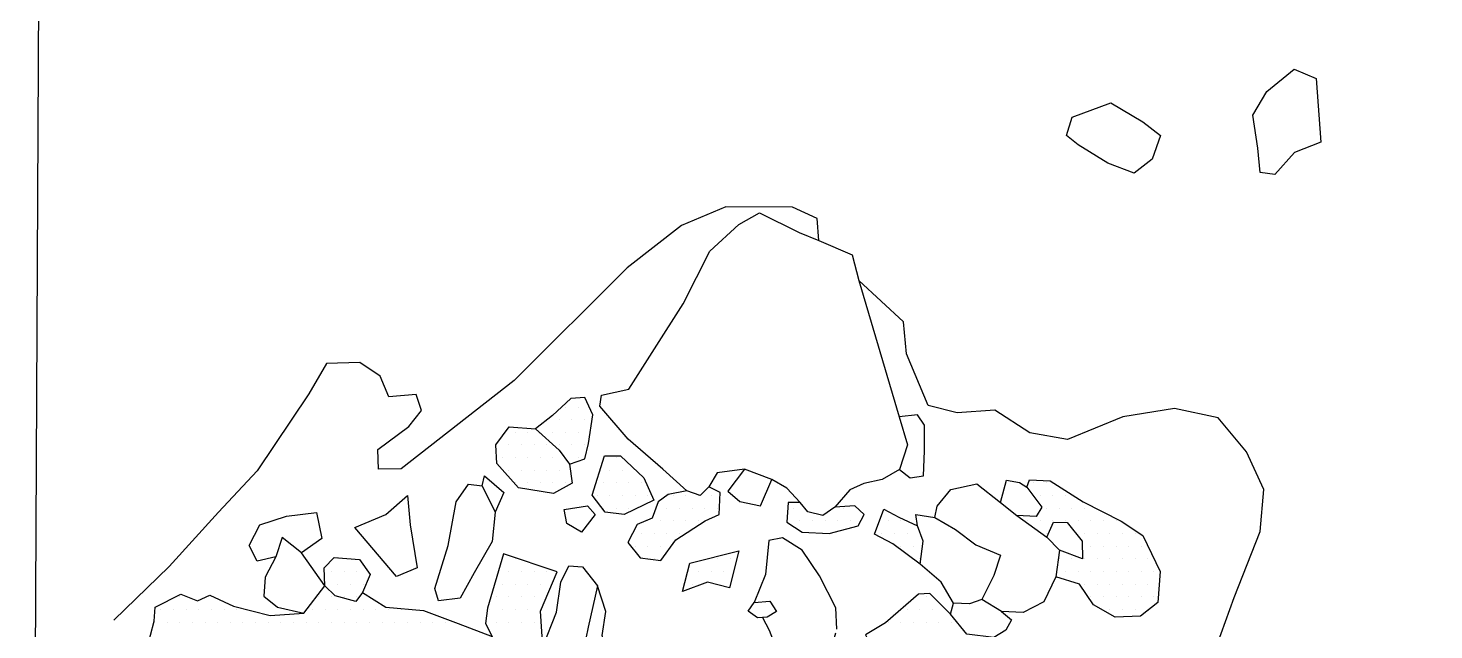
# Model space of a CAD drawing. Header units: metres. Extents: x -14.94 to -12.29, y -15.2 to -10.42.
# Drawn here: x -14.944 to -13.555, y -12.47 to -11.876 of the extents above; entities that cross this region are included whole.
import ezdxf

# ---------------------------------------------------------------- set-up
doc = ezdxf.new("R2010")
doc.units = ezdxf.units.M
doc.header["$LTSCALE"] = 25
doc.header["$MEASUREMENT"] = 0
doc.linetypes.add('STRICHPUNKTX2', pattern=[2, 1, -0.5, 0, -0.5])
doc.layers.get('0').update_dxf_attribs({"linetype": 'CONTINUOUS'})
for name, color, linetype in [('BEFUND', 1, 'CONTINUOUS'), ('GRABUNGSGRENZE', 3, 'STRICHPUNKTX2'), ('STEINE', 4, 'CONTINUOUS'), ('STEINESCHRAFF', 4, 'CONTINUOUS')]:
    doc.layers.add(name, color=color, linetype=linetype)

# ---------------------------------------------------------------- blocks, each defined once
blk = doc.blocks.new('*X2')
at = {"color": 0}
for p, q in [((-1441.875, -1226.25), (-1441.875, -1226.25)), ((-1441.25, -1225), (-1441.25, -1225)), ((-1440.625, -1226.25), (-1440.625, -1226.25)), ((-1440, -1225), (-1440, -1225)), ((-1439.375, -1226.25), (-1439.375, -1226.25)), ((-1446.25, -1227.5), (-1446.25, -1227.5)), ((-1445, -1227.5), (-1445, -1227.5)), ((-1443.75, -1227.5), (-1443.75, -1227.5)), ((-1442.5, -1227.5), (-1442.5, -1227.5)), ((-1441.25, -1227.5), (-1441.25, -1227.5)), ((-1440, -1227.5), (-1440, -1227.5)), ((-1448.125, -1228.75), (-1448.125, -1228.75)), ((-1446.875, -1228.75), (-1446.875, -1228.75)), ((-1445.625, -1228.75), (-1445.625, -1228.75)), ((-1444.375, -1228.75), (-1444.375, -1228.75)), ((-1443.125, -1228.75), (-1443.125, -1228.75)), ((-1441.875, -1228.75), (-1441.875, -1228.75)), ((-1440.625, -1228.75), (-1440.625, -1228.75)), ((-1439.375, -1228.75), (-1439.375, -1228.75)), ((-1447.5, -1230), (-1447.5, -1230)), ((-1446.25, -1230), (-1446.25, -1230)), ((-1445, -1230), (-1445, -1230)), ((-1443.75, -1230), (-1443.75, -1230)), ((-1442.5, -1230), (-1442.5, -1230)), ((-1441.25, -1230), (-1441.25, -1230)), ((-1440, -1230), (-1440, -1230)), ((-1436.25, -1230), (-1436.25, -1230)), ((-1446.875, -1231.25), (-1446.875, -1231.25)), ((-1445.625, -1231.25), (-1445.625, -1231.25)), ((-1444.375, -1231.25), (-1444.375, -1231.25)), ((-1443.125, -1231.25), (-1443.125, -1231.25)), ((-1441.875, -1231.25), (-1441.875, -1231.25)), ((-1436.875, -1231.25), (-1436.875, -1231.25)), ((-1435.625, -1231.25), (-1435.625, -1231.25)), ((-1434.375, -1231.25), (-1434.375, -1231.25)), ((-1446.25, -1232.5), (-1446.25, -1232.5)), ((-1445, -1232.5), (-1445, -1232.5)), ((-1443.75, -1232.5), (-1443.75, -1232.5)), ((-1442.5, -1232.5), (-1442.5, -1232.5)), ((-1441.25, -1232.5), (-1441.25, -1232.5)), ((-1437.5, -1232.5), (-1437.5, -1232.5)), ((-1436.25, -1232.5), (-1436.25, -1232.5)), ((-1435, -1232.5), (-1435, -1232.5)), ((-1433.75, -1232.5), (-1433.75, -1232.5)), ((-1395, -1232.5), (-1395, -1232.5)), ((-1393.75, -1232.5), (-1393.75, -1232.5)), ((-1438.125, -1233.75), (-1438.125, -1233.75)), ((-1436.875, -1233.75), (-1436.875, -1233.75)), ((-1435.625, -1233.75), (-1435.625, -1233.75)), ((-1434.375, -1233.75), (-1434.375, -1233.75)), ((-1433.125, -1233.75), (-1433.125, -1233.75)), ((-1430.625, -1233.75), (-1430.625, -1233.75)), ((-1429.375, -1233.75), (-1429.375, -1233.75)), ((-1428.125, -1233.75), (-1428.125, -1233.75)), ((-1426.875, -1233.75), (-1426.875, -1233.75)), ((-1394.375, -1233.75), (-1394.375, -1233.75)), ((-1393.125, -1233.75), (-1393.125, -1233.75)), ((-1391.875, -1233.75), (-1391.875, -1233.75)), ((-1437.5, -1235), (-1437.5, -1235)), ((-1436.25, -1235), (-1436.25, -1235)), ((-1435, -1235), (-1435, -1235)), ((-1431.25, -1235), (-1431.25, -1235)), ((-1430, -1235), (-1430, -1235)), ((-1428.75, -1235), (-1428.75, -1235)), ((-1427.5, -1235), (-1427.5, -1235)), ((-1426.25, -1235), (-1426.25, -1235)), ((-1418.75, -1235), (-1418.75, -1235)), ((-1413.75, -1235), (-1413.75, -1235)), ((-1412.5, -1235), (-1412.5, -1235)), ((-1393.75, -1235), (-1393.75, -1235)), ((-1392.5, -1235), (-1392.5, -1235)), ((-1391.25, -1235), (-1391.25, -1235)), ((-1390, -1235), (-1390, -1235)), ((-1433.125, -1236.25), (-1433.125, -1236.25)), ((-1431.875, -1236.25), (-1431.875, -1236.25)), ((-1430.625, -1236.25), (-1430.625, -1236.25)), ((-1429.375, -1236.25), (-1429.375, -1236.25)), ((-1428.125, -1236.25), (-1428.125, -1236.25)), ((-1419.375, -1236.25), (-1419.375, -1236.25)), ((-1418.125, -1236.25), (-1418.125, -1236.25)), ((-1416.875, -1236.25), (-1416.875, -1236.25)), ((-1415.625, -1236.25), (-1415.625, -1236.25)), ((-1414.375, -1236.25), (-1414.375, -1236.25)), ((-1413.125, -1236.25), (-1413.125, -1236.25)), ((-1409.375, -1236.25), (-1409.375, -1236.25)), ((-1408.125, -1236.25), (-1408.125, -1236.25)), ((-1395.625, -1236.25), (-1395.625, -1236.25)), ((-1394.375, -1236.25), (-1394.375, -1236.25)), ((-1393.125, -1236.25), (-1393.125, -1236.25)), ((-1391.875, -1236.25), (-1391.875, -1236.25)), ((-1390.625, -1236.25), (-1390.625, -1236.25)), ((-1389.375, -1236.25), (-1389.375, -1236.25)), ((-1388.125, -1236.25), (-1388.125, -1236.25)), ((-1386.875, -1236.25), (-1386.875, -1236.25)), ((-1434.375, -1238.75), (-1434.375, -1238.75)), ((-1433.75, -1237.5), (-1433.75, -1237.5)), ((-1433.125, -1238.75), (-1433.125, -1238.75)), ((-1432.5, -1237.5), (-1432.5, -1237.5)), ((-1431.875, -1238.75), (-1431.875, -1238.75)), ((-1431.25, -1237.5), (-1431.25, -1237.5)), ((-1430, -1237.5), (-1430, -1237.5)), ((-1410, -1237.5), (-1410, -1237.5)), ((-1408.75, -1237.5), (-1408.75, -1237.5)), ((-1408.125, -1238.75), (-1408.125, -1238.75)), ((-1407.5, -1237.5), (-1407.5, -1237.5)), ((-1406.875, -1238.75), (-1406.875, -1238.75)), ((-1406.25, -1237.5), (-1406.25, -1237.5)), ((-1393.75, -1237.5), (-1393.75, -1237.5)), ((-1390, -1237.5), (-1390, -1237.5)), ((-1389.375, -1238.75), (-1389.375, -1238.75)), ((-1388.75, -1237.5), (-1388.75, -1237.5)), ((-1388.125, -1238.75), (-1388.125, -1238.75)), ((-1387.5, -1237.5), (-1387.5, -1237.5)), ((-1386.875, -1238.75), (-1386.875, -1238.75)), ((-1386.25, -1237.5), (-1386.25, -1237.5)), ((-1385.625, -1238.75), (-1385.625, -1238.75)), ((-1385, -1237.5), (-1385, -1237.5)), ((-1384.375, -1238.75), (-1384.375, -1238.75)), ((-1463.75, -1240), (-1463.75, -1240)), ((-1462.5, -1240), (-1462.5, -1240)), ((-1447.5, -1240), (-1447.5, -1240)), ((-1446.25, -1240), (-1446.25, -1240)), ((-1432.5, -1240), (-1432.5, -1240)), ((-1426.25, -1240), (-1426.25, -1240)), ((-1425, -1240), (-1425, -1240)), ((-1406.25, -1240), (-1406.25, -1240)), ((-1392.5, -1240), (-1392.5, -1240)), ((-1391.25, -1240), (-1391.25, -1240)), ((-1390, -1240), (-1390, -1240)), ((-1388.75, -1240), (-1388.75, -1240)), ((-1387.5, -1240), (-1387.5, -1240)), ((-1386.25, -1240), (-1386.25, -1240)), ((-1385, -1240), (-1385, -1240)), ((-1383.75, -1240), (-1383.75, -1240)), ((-1464.375, -1241.25), (-1464.375, -1241.25)), ((-1463.125, -1241.25), (-1463.125, -1241.25)), ((-1461.875, -1241.25), (-1461.875, -1241.25)), ((-1446.875, -1241.25), (-1446.875, -1241.25)), ((-1445.625, -1241.25), (-1445.625, -1241.25)), ((-1444.375, -1241.25), (-1444.375, -1241.25)), ((-1443.125, -1241.25), (-1443.125, -1241.25)), ((-1428.125, -1241.25), (-1428.125, -1241.25)), ((-1426.875, -1241.25), (-1426.875, -1241.25)), ((-1425.625, -1241.25), (-1425.625, -1241.25)), ((-1391.875, -1241.25), (-1391.875, -1241.25)), ((-1390.625, -1241.25), (-1390.625, -1241.25)), ((-1389.375, -1241.25), (-1389.375, -1241.25)), ((-1388.125, -1241.25), (-1388.125, -1241.25)), ((-1386.875, -1241.25), (-1386.875, -1241.25)), ((-1385.625, -1241.25), (-1385.625, -1241.25)), ((-1384.375, -1241.25), (-1384.375, -1241.25)), ((-1383.125, -1241.25), (-1383.125, -1241.25)), ((-1465, -1242.5), (-1465, -1242.5)), ((-1463.75, -1242.5), (-1463.75, -1242.5)), ((-1462.5, -1242.5), (-1462.5, -1242.5)), ((-1461.25, -1242.5), (-1461.25, -1242.5)), ((-1447.5, -1242.5), (-1447.5, -1242.5)), ((-1446.25, -1242.5), (-1446.25, -1242.5)), ((-1445, -1242.5), (-1445, -1242.5)), ((-1443.75, -1242.5), (-1443.75, -1242.5)), ((-1428.75, -1242.5), (-1428.75, -1242.5)), ((-1426.25, -1242.5), (-1426.25, -1242.5)), ((-1425, -1242.5), (-1425, -1242.5)), ((-1390, -1242.5), (-1390, -1242.5)), ((-1388.75, -1242.5), (-1388.75, -1242.5)), ((-1387.5, -1242.5), (-1387.5, -1242.5)), ((-1386.25, -1242.5), (-1386.25, -1242.5)), ((-1385, -1242.5), (-1385, -1242.5)), ((-1383.75, -1242.5), (-1383.75, -1242.5)), ((-1479.375, -1243.75), (-1479.375, -1243.75)), ((-1465.625, -1243.75), (-1465.625, -1243.75)), ((-1464.375, -1243.75), (-1464.375, -1243.75)), ((-1463.125, -1243.75), (-1463.125, -1243.75)), ((-1461.875, -1243.75), (-1461.875, -1243.75)), ((-1448.125, -1243.75), (-1448.125, -1243.75)), ((-1446.875, -1243.75), (-1446.875, -1243.75)), ((-1445.625, -1243.75), (-1445.625, -1243.75)), ((-1444.375, -1243.75), (-1444.375, -1243.75)), ((-1443.125, -1243.75), (-1443.125, -1243.75)), ((-1405.625, -1243.75), (-1405.625, -1243.75)), ((-1389.375, -1243.75), (-1389.375, -1243.75)), ((-1388.125, -1243.75), (-1388.125, -1243.75)), ((-1386.875, -1243.75), (-1386.875, -1243.75)), ((-1385.625, -1243.75), (-1385.625, -1243.75)), ((-1384.375, -1243.75), (-1384.375, -1243.75)), ((-1383.125, -1243.75), (-1383.125, -1243.75)), ((-1481.25, -1245), (-1481.25, -1245)), ((-1480, -1245), (-1480, -1245)), ((-1478.75, -1245), (-1478.75, -1245)), ((-1477.5, -1245), (-1477.5, -1245)), ((-1476.25, -1245), (-1476.25, -1245)), ((-1475, -1245), (-1475, -1245)), ((-1473.75, -1245), (-1473.75, -1245)), ((-1466.25, -1245), (-1466.25, -1245)), ((-1465, -1245), (-1465, -1245)), ((-1463.75, -1245), (-1463.75, -1245)), ((-1462.5, -1245), (-1462.5, -1245)), ((-1461.25, -1245), (-1461.25, -1245)), ((-1460, -1245), (-1460, -1245)), ((-1458.75, -1245), (-1458.75, -1245)), ((-1457.5, -1245), (-1457.5, -1245)), ((-1448.75, -1245), (-1448.75, -1245)), ((-1447.5, -1245), (-1447.5, -1245)), ((-1446.25, -1245), (-1446.25, -1245)), ((-1445, -1245), (-1445, -1245)), ((-1443.75, -1245), (-1443.75, -1245)), ((-1407.5, -1245), (-1407.5, -1245)), ((-1406.25, -1245), (-1406.25, -1245)), ((-1405, -1245), (-1405, -1245)), ((-1403.75, -1245), (-1403.75, -1245)), ((-1387.5, -1245), (-1387.5, -1245)), ((-1386.25, -1245), (-1386.25, -1245)), ((-1385, -1245), (-1385, -1245)), ((-1383.75, -1245), (-1383.75, -1245)), ((-1481.875, -1246.25), (-1481.875, -1246.25)), ((-1480.625, -1246.25), (-1480.625, -1246.25)), ((-1479.375, -1246.25), (-1479.375, -1246.25)), ((-1478.125, -1246.25), (-1478.125, -1246.25)), ((-1476.875, -1246.25), (-1476.875, -1246.25)), ((-1475.625, -1246.25), (-1475.625, -1246.25)), ((-1474.375, -1246.25), (-1474.375, -1246.25)), ((-1473.125, -1246.25), (-1473.125, -1246.25)), ((-1471.875, -1246.25), (-1471.875, -1246.25)), ((-1470.625, -1246.25), (-1470.625, -1246.25)), ((-1469.375, -1246.25), (-1469.375, -1246.25)), ((-1468.125, -1246.25), (-1468.125, -1246.25)), ((-1466.875, -1246.25), (-1466.875, -1246.25)), ((-1465.625, -1246.25), (-1465.625, -1246.25)), ((-1464.375, -1246.25), (-1464.375, -1246.25)), ((-1463.125, -1246.25), (-1463.125, -1246.25)), ((-1461.875, -1246.25), (-1461.875, -1246.25)), ((-1460.625, -1246.25), (-1460.625, -1246.25)), ((-1459.375, -1246.25), (-1459.375, -1246.25)), ((-1458.125, -1246.25), (-1458.125, -1246.25)), ((-1456.875, -1246.25), (-1456.875, -1246.25)), ((-1455.625, -1246.25), (-1455.625, -1246.25)), ((-1454.375, -1246.25), (-1454.375, -1246.25)), ((-1453.125, -1246.25), (-1453.125, -1246.25)), ((-1448.125, -1246.25), (-1448.125, -1246.25)), ((-1446.875, -1246.25), (-1446.875, -1246.25)), ((-1445.625, -1246.25), (-1445.625, -1246.25)), ((-1444.375, -1246.25), (-1444.375, -1246.25)), ((-1409.375, -1246.25), (-1409.375, -1246.25)), ((-1408.125, -1246.25), (-1408.125, -1246.25)), ((-1406.875, -1246.25), (-1406.875, -1246.25)), ((-1405.625, -1246.25), (-1405.625, -1246.25)), ((-1404.375, -1246.25), (-1404.375, -1246.25)), ((-1403.125, -1246.25), (-1403.125, -1246.25))]:
    blk.add_line(p, q, dxfattribs=at)

msp = doc.modelspace()

# ---------------------------------------------------------------- linework, layer by layer
at = {"layer": 'BEFUND'}
for points in [[(-14.1625, -12.0854), (-14.164, -12.064), (-14.1885, -12.0528), (-14.2543, -12.0523), (-14.2981, -12.0706), (-14.3516, -12.1125), (-14.4633, -12.2237), (-14.5749, -12.3109), (-14.5973, -12.3114), (-14.5979, -12.2921), (-14.5673, -12.2691), (-14.555, -12.2533), (-14.5601, -12.2375), (-14.5872, -12.24), (-14.5958, -12.2196), (-14.6157, -12.2059), (-14.6489, -12.2069), (-14.6662, -12.237), (-14.7172, -12.313), (-14.7554, -12.3538), (-14.8043, -12.4074), (-14.8589, -12.4604)], [(-13.7692, -12.4855), (-13.7519, -12.4381), (-13.7264, -12.3728), (-13.7228, -12.3315), (-13.7397, -12.2943), (-13.7677, -12.2607), (-13.8111, -12.2515), (-13.8621, -12.2597), (-13.9166, -12.2821), (-13.9538, -12.2755), (-13.9885, -12.2531), (-14.0257, -12.2557), (-14.0543, -12.2485), (-14.0757, -12.1975), (-14.0788, -12.1659), (-14.1227, -12.1252)]]:
    msp.add_lwpolyline(points, dxfattribs=at)
at = {"layer": 'GRABUNGSGRENZE'}
msp.add_lwpolyline([(-12.5118, -15.1984), (-14.9435, -13.978), (-14.9258, -10.4197)], dxfattribs=at)
at = {"layer": 'STEINE'}
for points in [[(-13.7265, -12.0184), (-13.7285, -11.9945), (-13.7337, -11.9618), (-13.7199, -11.9384), (-13.6929, -11.9165), (-13.6709, -11.9256), (-13.6663, -11.9883), (-13.6923, -11.9985), (-13.7117, -12.0205), (-13.7265, -12.0184)], [(-13.8509, -12.019), (-13.8769, -12.0093), (-13.906, -11.991), (-13.9177, -11.9818), (-13.9121, -11.9639), (-13.8739, -11.9497), (-13.8423, -11.9685), (-13.8249, -11.9818), (-13.8331, -12.0052), (-13.8509, -12.019)], [(-14.2929, -12.3327), (-14.3113, -12.3363), (-14.321, -12.3435), (-14.3271, -12.3598), (-14.3419, -12.3659), (-14.351, -12.3838), (-14.3388, -12.399), (-14.3184, -12.4016), (-14.3036, -12.3812), (-14.2745, -12.3623), (-14.2608, -12.3562), (-14.2598, -12.3343), (-14.271, -12.3287), (-14.2797, -12.3373), (-14.2929, -12.3327), (-14.3164, -12.3113), (-14.3506, -12.2818), (-14.3786, -12.2491), (-14.3771, -12.2384), (-14.3501, -12.2323), (-14.3246, -12.1925), (-14.2965, -12.1482), (-14.27, -12.0961), (-14.2415, -12.0696), (-14.2211, -12.0584), (-14.1818, -12.0777), (-14.1625, -12.0854), (-14.1293, -12.0997), (-14.1227, -12.1252), (-14.0829, -12.2598), (-14.0747, -12.2873), (-14.0828, -12.3118), (-14.0997, -12.3215), (-14.118, -12.3255), (-14.1318, -12.3317), (-14.1466, -12.349), (-14.1583, -12.3572), (-14.1731, -12.3536), (-14.1807, -12.3444), (-14.194, -12.3302), (-14.2088, -12.3215), (-14.2358, -12.3113), (-14.2628, -12.3149), (-14.271, -12.3287)], [(-14.4087, -12.3063), (-14.3934, -12.3012), (-14.3898, -12.2859), (-14.3857, -12.2578), (-14.3934, -12.2405), (-14.4072, -12.2415), (-14.4255, -12.2583), (-14.4423, -12.2716)], [(-14.0828, -12.3118), (-14.0721, -12.3199), (-14.0589, -12.3179), (-14.0579, -12.2934), (-14.0579, -12.2679), (-14.065, -12.2577), (-14.0829, -12.2598)], [(-14.4591, -12.3297), (-14.4806, -12.3058), (-14.4816, -12.2874), (-14.4683, -12.2696), (-14.4423, -12.2716), (-14.4189, -12.2925), (-14.4087, -12.3063), (-14.4061, -12.3251), (-14.4245, -12.3353), (-14.4591, -12.3297)], [(-14.3862, -12.3369), (-14.374, -12.2981), (-14.3582, -12.2981), (-14.3352, -12.32), (-14.3255, -12.3419), (-14.3546, -12.3562), (-14.3735, -12.3537), (-14.3862, -12.3369)], [(-14.4948, -12.3277), (-14.4928, -12.318), (-14.4734, -12.3343), (-14.4821, -12.3537)], [(-14.2358, -12.3113), (-14.2521, -12.3332), (-14.2404, -12.3434), (-14.22, -12.3475), (-14.2088, -12.3215)], [(-14.5417, -12.4292), (-14.5285, -12.3869), (-14.5208, -12.3435), (-14.5086, -12.3262), (-14.4948, -12.3277), (-14.4821, -12.3537), (-14.4851, -12.3828), (-14.503, -12.4139), (-14.5167, -12.4389), (-14.5381, -12.4414), (-14.5417, -12.4292)], [(-14.0476, -12.3592), (-14.0456, -12.348), (-14.0318, -12.3316), (-14.0063, -12.326), (-13.9829, -12.3444), (-13.9666, -12.3571), (-13.937, -12.3785), (-13.9247, -12.3913), (-13.9283, -12.4178), (-13.94, -12.4423), (-13.9604, -12.453), (-13.9818, -12.452), (-14.0012, -12.4402)], [(-13.9829, -12.3444), (-13.9768, -12.3224), (-13.964, -12.3245), (-13.9569, -12.3291), (-13.9421, -12.3489), (-13.9477, -12.3581), (-13.9666, -12.3571)], [(-13.9569, -12.3291), (-13.9543, -12.3219), (-13.9339, -12.3229), (-13.9013, -12.3438), (-13.8636, -12.3627), (-13.8421, -12.377), (-13.8253, -12.4126), (-13.8273, -12.4432), (-13.8447, -12.4565), (-13.8696, -12.4575), (-13.8911, -12.4453), (-13.9048, -12.4249), (-13.9283, -12.4178)], [(-14.5795, -12.4175), (-14.6208, -12.3691), (-14.5902, -12.3563), (-14.5688, -12.3374), (-14.5662, -12.3665), (-14.5591, -12.4088), (-14.5795, -12.4175)], [(-14.1807, -12.3444), (-14.1925, -12.3444), (-14.194, -12.3638), (-14.1787, -12.3735), (-14.1522, -12.375), (-14.1236, -12.3674), (-14.1175, -12.3561), (-14.1267, -12.3475), (-14.1466, -12.349)], [(-14.6988, -12.3981), (-14.7171, -12.4022), (-14.7253, -12.3869), (-14.7146, -12.3665), (-14.6881, -12.3579), (-14.6585, -12.3543), (-14.6534, -12.3798), (-14.6733, -12.3941)], [(-14.3969, -12.3736), (-14.4112, -12.3649), (-14.4138, -12.3511), (-14.3908, -12.3476), (-14.3832, -12.3562), (-14.3969, -12.3736)], [(-14.0624, -12.4051), (-14.0894, -12.3852), (-14.1073, -12.3755), (-14.0981, -12.351), (-14.0833, -12.3587), (-14.065, -12.3673)], [(-14.0624, -12.4051), (-14.0594, -12.3826), (-14.065, -12.3673), (-14.0665, -12.3561), (-14.0476, -12.3592), (-14.0272, -12.3709), (-14.0073, -12.3862), (-13.9829, -12.3964), (-13.9895, -12.4163), (-14.0012, -12.4402), (-14.0134, -12.4443), (-14.0292, -12.4438), (-14.0415, -12.4229), (-14.0624, -12.4051)], [(-13.937, -12.3785), (-13.9304, -12.3637), (-13.9171, -12.3642), (-13.9023, -12.3826), (-13.9018, -12.3999), (-13.9247, -12.3913)], [(-14.6503, -12.4267), (-14.6733, -12.3941), (-14.6927, -12.3788), (-14.6988, -12.3981), (-14.7095, -12.418), (-14.7105, -12.4369), (-14.6972, -12.4476), (-14.6712, -12.4537), (-14.6503, -12.4267)], [(-14.1445, -12.4694), (-14.1455, -12.4484), (-14.1618, -12.4168), (-14.1787, -12.3913), (-14.1981, -12.3791), (-14.2118, -12.3817), (-14.2149, -12.4153), (-14.2261, -12.4429)], [(-14.6131, -12.4333), (-14.6197, -12.442), (-14.6401, -12.4364), (-14.6503, -12.4267), (-14.6509, -12.4088), (-14.6412, -12.3986), (-14.6162, -12.4007), (-14.6055, -12.4155), (-14.6131, -12.4333)], [(-14.4423, -12.5357), (-14.4463, -12.5102), (-14.4418, -12.4919), (-14.4351, -12.4868), (-14.4372, -12.4516), (-14.4209, -12.4128), (-14.4739, -12.395), (-14.4897, -12.4486), (-14.4917, -12.4639), (-14.4851, -12.4766)], [(-14.297, -12.4322), (-14.2898, -12.4041), (-14.2414, -12.3919), (-14.2506, -12.4286), (-14.2725, -12.423), (-14.297, -12.4322)], [(-14.4423, -12.5357), (-14.4162, -12.5337), (-14.3887, -12.5291), (-14.3734, -12.5219), (-14.3709, -12.5077), (-14.3729, -12.4878), (-14.3765, -12.4755), (-14.3729, -12.4521), (-14.3811, -12.4266), (-14.3903, -12.4674), (-14.3948, -12.4898), (-14.4015, -12.5118), (-14.4137, -12.5107), (-14.4346, -12.5), (-14.4351, -12.4868), (-14.4214, -12.4526), (-14.4173, -12.423), (-14.4092, -12.4067), (-14.3959, -12.4077), (-14.3811, -12.4266)], [(-14.8262, -12.489), (-14.8191, -12.4614), (-14.8181, -12.4476), (-14.7926, -12.4349), (-14.7763, -12.4415), (-14.764, -12.4359), (-14.7406, -12.4466), (-14.7044, -12.4558), (-14.6712, -12.4537)], [(-14.6131, -12.4333), (-14.5902, -12.4476), (-14.5529, -12.4511), (-14.5188, -12.4639), (-14.4851, -12.4766), (-14.4774, -12.5057), (-14.48, -12.5454), (-14.4942, -12.601), (-14.5187, -12.6464), (-14.5381, -12.6566), (-14.587, -12.6408), (-14.6324, -12.6286), (-14.6737, -12.6225), (-14.7099, -12.6189), (-14.7553, -12.5986)], [(-14.2133, -12.4576), (-14.223, -12.4582), (-14.2322, -12.4515), (-14.2261, -12.4429), (-14.2108, -12.4418), (-14.2041, -12.452), (-14.2133, -12.4576)], [(-14.0323, -12.4545), (-14.0527, -12.4341), (-14.0639, -12.4347), (-14.0966, -12.4632), (-14.1164, -12.475), (-14.1052, -12.4974), (-14.1016, -12.5213), (-14.0889, -12.556), (-14.0746, -12.5591), (-14.0455, -12.557), (-14.0205, -12.5534), (-14.0027, -12.5422), (-13.9706, -12.5075), (-13.9762, -12.4841), (-13.9895, -12.4775)], [(-13.9818, -12.452), (-13.9721, -12.4601), (-13.9777, -12.4703), (-13.9895, -12.4775), (-14.016, -12.4744), (-14.0323, -12.4545), (-14.0292, -12.4438)], [(-14.218, -12.4579), (-14.2113, -12.4704), (-14.2021, -12.4944), (-14.1924, -12.5025), (-14.17, -12.502), (-14.1516, -12.4938), (-14.1455, -12.4729)]]:
    msp.add_lwpolyline(points, dxfattribs=at)

# ---------------------------------------------------------------- block references
at = {"layer": 'STEINESCHRAFF', "xscale": 0.01, "yscale": 0.01, "zscale": 0.01}
msp.add_blockref('*X2', (0, 0), dxfattribs=at)

doc.saveas('drawing.dxf')
